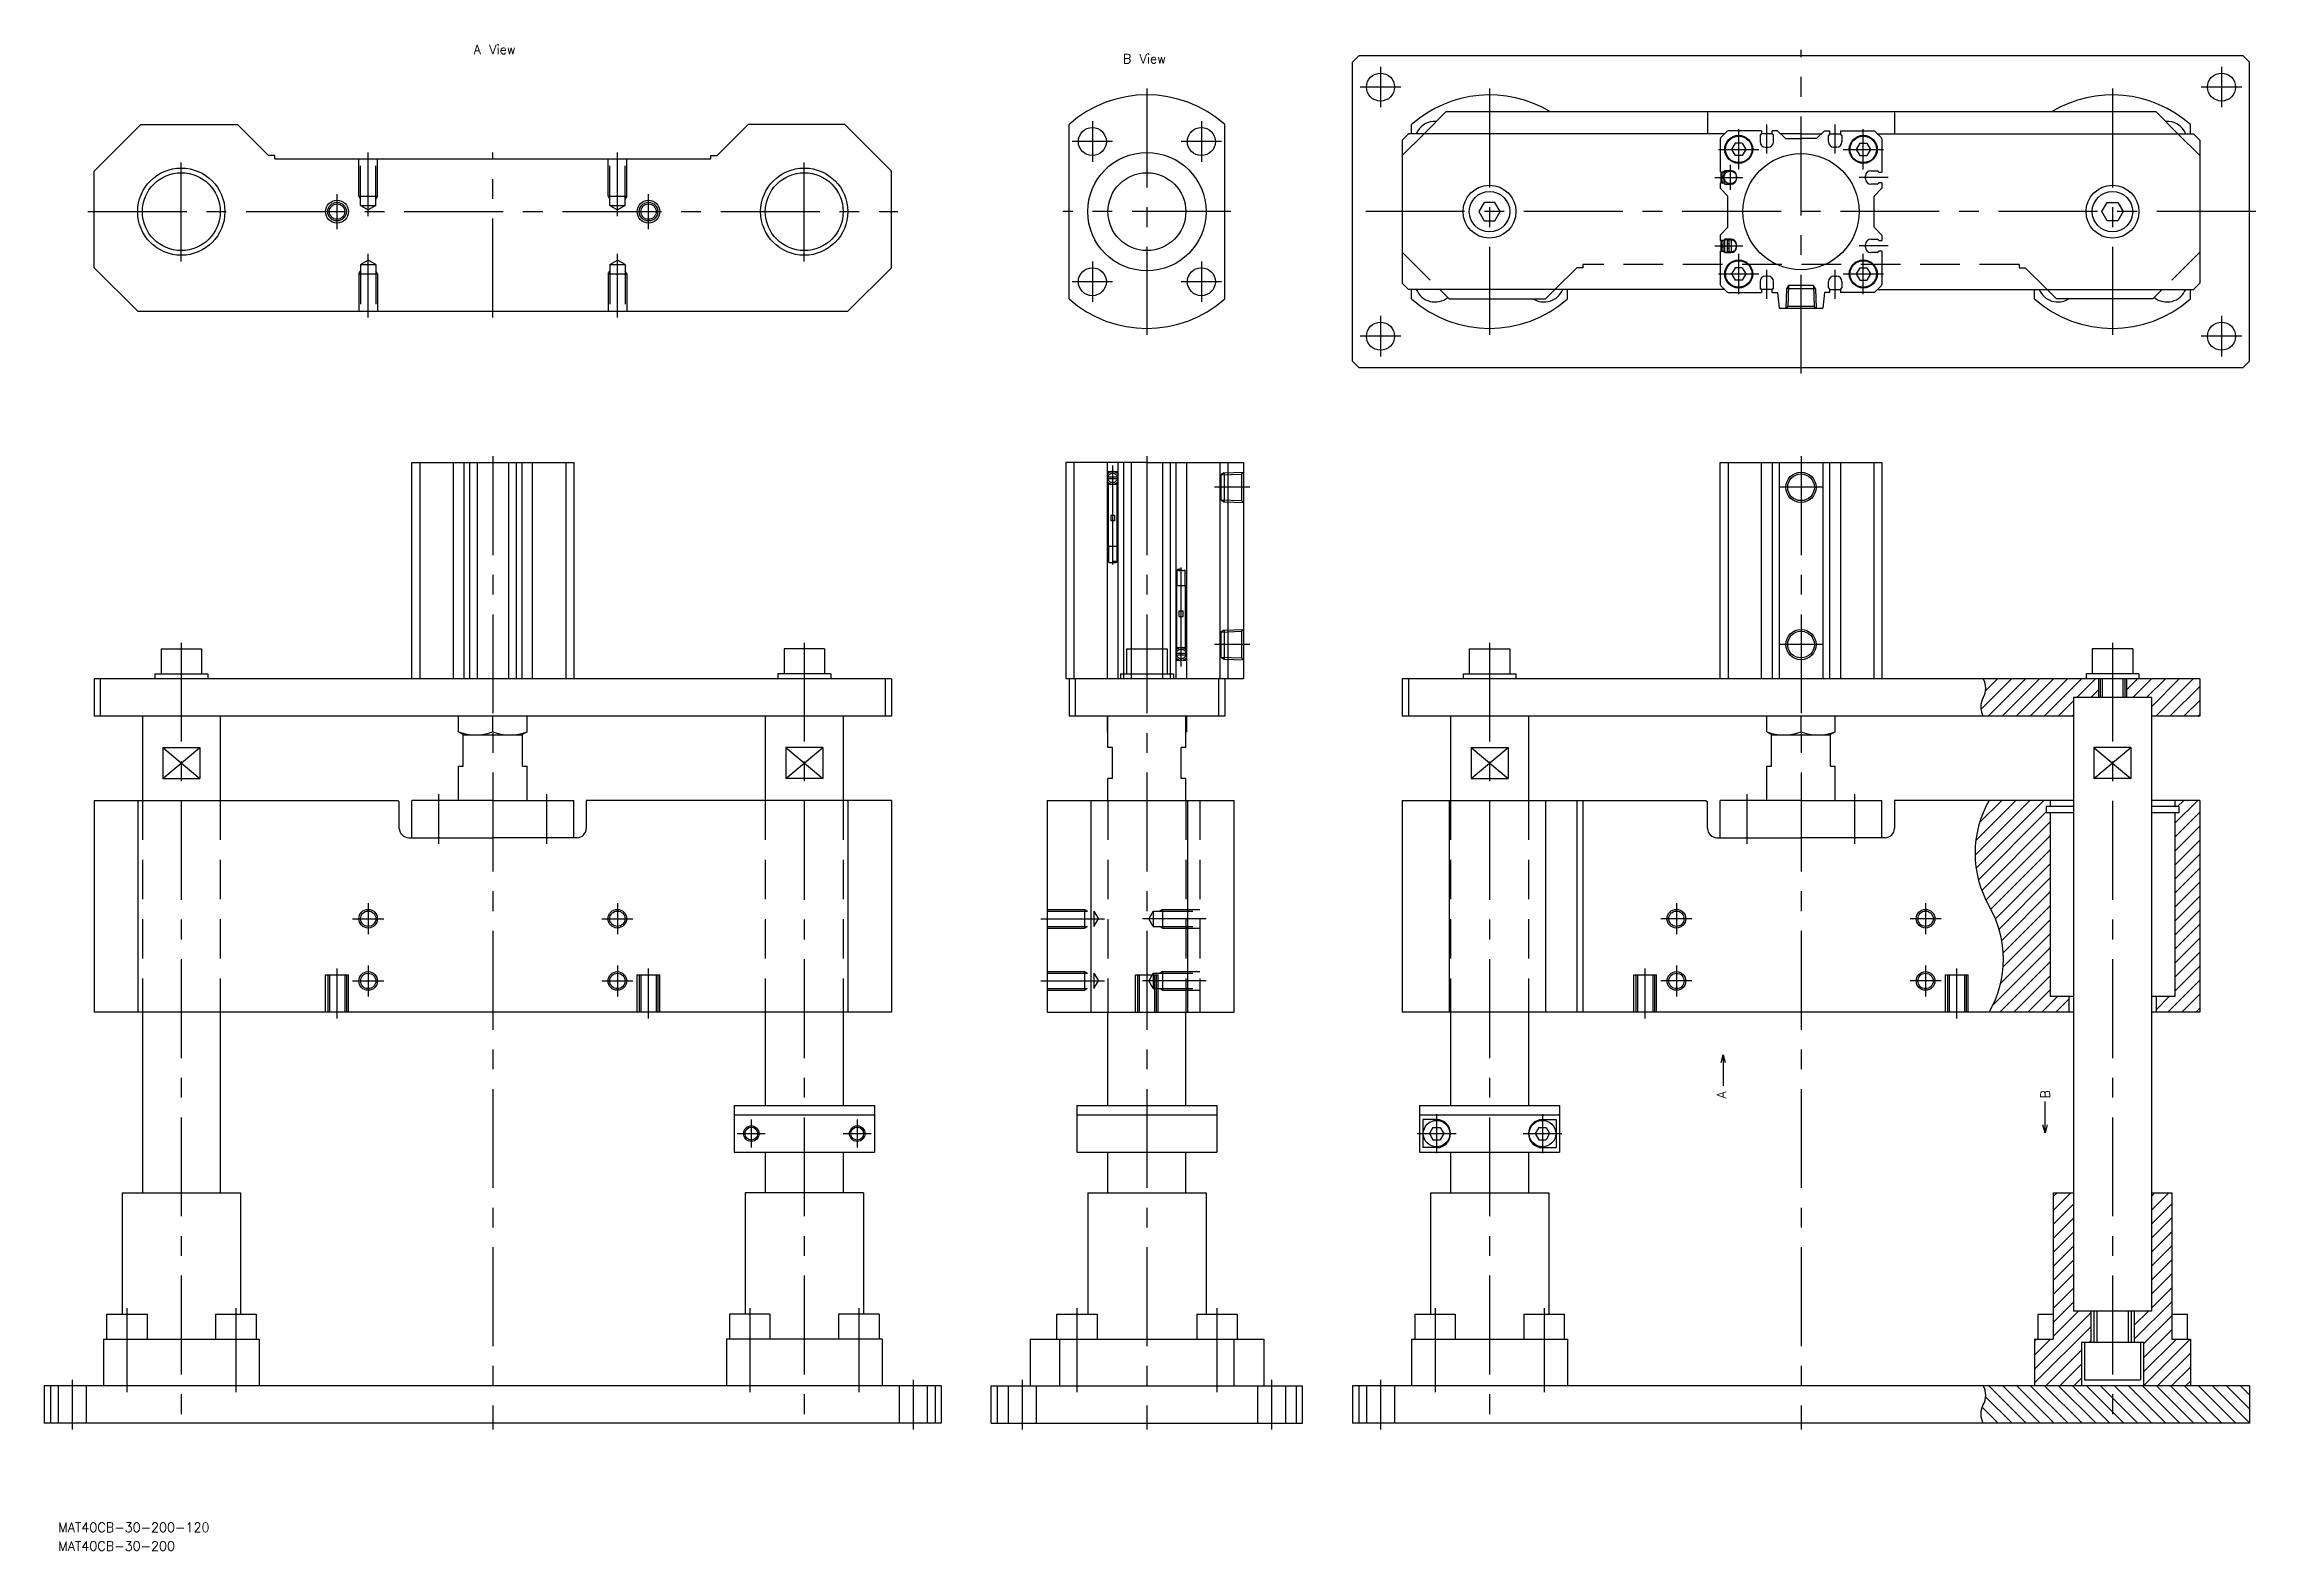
# Model space of a CAD drawing. Extents: x -354 to 356, y -430 to 54.
import ezdxf

# ---------------------------------------------------------------- set-up
doc = ezdxf.new("R2010")
doc.units = 0
for name, pattern in [('CENTER', [50.8, 31.75, -6.35, 6.35, -6.35]), ('DASHED', [19.05, 12.7, -6.35]), ('PHANTOM', [63.5, 31.75, -6.35, 6.35, -6.35, 6.35, -6.35])]:
    doc.linetypes.add(name, pattern=pattern)
doc.layers.get('0').update_dxf_attribs({"linetype": 'CONTINUOUS'})
doc.layers.add('CENTER', color=1, linetype='CENTER')
doc.styles.get("Standard").update_dxf_attribs({"font": 'txt.shx', "height": 3, "bigfont": 'bigfont.shx'})

# ---------------------------------------------------------------- blocks, each defined once
blk = doc.blocks.new('*U4')
at = {"color": 7, "linetype": 'CONTINUOUS'}
blk.add_text('MAT40CB-30-200-120', height=3, dxfattribs=at).set_placement((-349.54, -423.91))
blk = doc.blocks.new('*U5')
at = {"color": 7, "linetype": 'CONTINUOUS'}
blk.add_text('MAT40CB-30-200', height=3, dxfattribs=at).set_placement((-349.54, -429.93))
blk = doc.blocks.new('_OPEN30')
at = {"color": 0, "linetype": 'BYBLOCK'}
for p, q in [((-1, 0.27), (0, 0)), ((0, 0), (-1, -0.27)), ((0, 0), (-1, 0))]:
    blk.add_line(p, q, dxfattribs=at)
blk = doc.blocks.new('*U6')
at = {"color": 137, "linetype": 'CONTINUOUS'}
blk.add_lwpolyline([(185, -273.198), (185, -280.698)], dxfattribs=at)
at = {"color": 137, "linetype": 'CONTINUOUS', "xscale": 2.5, "yscale": 2.5, "zscale": 2.5, "rotation": 90}
blk.add_blockref('_OPEN30', (185, -270.698), dxfattribs=at)
blk = doc.blocks.new('*U7')
at = {"color": 137, "linetype": 'CONTINUOUS'}
blk.add_lwpolyline([(288.36, -293.2), (288.36, -285.7)], dxfattribs=at)
at = {"color": 137, "linetype": 'CONTINUOUS', "xscale": 2.5, "yscale": 2.5, "zscale": 2.5, "rotation": 270}
blk.add_blockref('_OPEN30', (288.36, -295.7), dxfattribs=at)
blk = doc.blocks.new('*U8')
at = {"color": 137, "linetype": 'CONTINUOUS'}
blk.add_text('A View', height=3, dxfattribs=at).set_placement((-216.13, 50.61))
blk = doc.blocks.new('*U9')
at = {"color": 137, "linetype": 'CONTINUOUS'}
blk.add_text('B View', height=3, dxfattribs=at).set_placement((-7.73, 47.61))
blk = doc.blocks.new('*U10')
at = {"color": 137, "linetype": 'CONTINUOUS'}
blk.add_text('A', height=3, rotation=90, dxfattribs=at).set_placement((186.02, -284.75))
blk = doc.blocks.new('*U11')
at = {"color": 137, "linetype": 'CONTINUOUS'}
blk.add_text('B', height=3, rotation=90, dxfattribs=at).set_placement((289.93, -284.75))

msp = doc.modelspace()

# ---------------------------------------------------------------- linework, layer by layer
at = {"color": 7, "linetype": 'CONTINUOUS'}
for p, q in [((66, 48), (68, 50)), ((352, 50), (68, 50)), ((354, 48), (352, 50)), ((66, -48), (66, 48)), ((354, -48), (354, 48)), ((96, 32), (89, 25)), ((324, 32), (96, 32)), ((180, 32), (180, 25)), ((240, 32), (240, 25)), ((324, 32), (331, 25)), ((-338, 13), (-323, 28)), ((-323, 28), (-292, 28)), ((-282, 18), (-292, 28)), ((-138, 18), (-128, 28)), ((-97, 28), (-128, 28)), ((-82, 13), (-97, 28)), ((-25, -27.95), (-25, 27.95)), ((25, -27.95), (25, 27.95)), ((82, 23), (84, 25)), ((82, 23), (82, -23)), ((185.51, 25), (84, 25)), ((85, 25), (85, 27.95)), ((184, 23.43), (184, 12.7)), ((197.3, 26), (186.57, 26)), ((188.85, 22), (187.69, 20)), ((191.15, 22), (188.85, 22)), ((191.15, 22), (192.31, 20)), ((196.85, 24.5), (197.3, 25)), ((196.85, 24.5), (196.85, 22.4)), ((197.3, 26), (197.3, 25)), ((200.7, 25), (197.3, 25)), ((200.7, 25), (200.7, 26)), ((202.5, 26), (200.7, 26)), ((200.7, 25), (201.15, 24.5)), ((201.15, 22.4), (201.15, 24.5)), ((202.5, 26), (205, 23.5)), ((210, 25), (203.5, 25)), ((205, 23.5), (210, 23.5)), ((210, 25), (216.5, 25)), ((215, 23.5), (210, 23.5)), ((217.5, 26), (215, 23.5)), ((217.5, 26), (219.3, 26)), ((219.3, 25), (218.85, 24.5)), ((218.85, 22.4), (218.85, 24.5)), ((219.3, 25), (219.3, 26)), ((219.3, 25), (222.7, 25)), ((222.7, 26), (233.43, 26)), ((222.7, 26), (222.7, 25)), ((223.15, 24.5), (222.7, 25)), ((223.15, 24.5), (223.15, 22.4)), ((228.85, 22), (227.69, 20)), ((228.85, 22), (231.15, 22)), ((231.15, 22), (232.31, 20)), ((234.49, 25), (336, 25)), ((236, 23.43), (236, 12.7)), ((335, 25), (335, 27.95)), ((338, 23), (336, 25)), ((338, 23), (338, -23)), ((-280, 18), (-282, 18)), ((-280, 17), (-280, 18)), ((-280, 17), (-140, 17)), ((-140, 17), (-140, 18)), ((-140, 18), (-138, 18)), ((187.69, 20), (188.85, 18)), ((191.15, 18), (188.85, 18)), ((192.31, 20), (191.15, 18)), ((198.55, 20.7), (199.45, 20.7)), ((221.45, 20.7), (220.55, 20.7)), ((227.69, 20), (228.85, 18)), ((228.85, 18), (231.15, 18)), ((232.31, 20), (231.15, 18)), ((-338, -18), (-338, 13)), ((-82, -18), (-82, 13)), ((185, 12.7), (184, 12.7)), ((184, 9.3), (184, 7.5)), ((184, 9.3), (185, 9.3)), ((186.5, 5), (184, 7.5)), ((185, 12.7), (185.5, 13.15)), ((185.5, 8.85), (185, 9.3)), ((187.6, 13.15), (185.5, 13.15)), ((185.5, 8.85), (187.6, 8.85)), ((189.3, 10.55), (189.3, 11.45)), ((230.7, 10.55), (230.7, 11.45)), ((232.4, 13.15), (234.5, 13.15)), ((234.5, 8.85), (232.4, 8.85)), ((233.5, 5), (236, 7.5)), ((235, 12.7), (234.5, 13.15)), ((234.5, 8.85), (235, 9.3)), ((235, 12.7), (236, 12.7)), ((236, 9.3), (235, 9.3)), ((236, 9.3), (236, 7.5)), ((108.28, 2.97), (106.57, 0)), ((106.57, 0), (108.28, -2.97)), ((111.71, 2.97), (108.28, 2.97)), ((113.43, 0), (111.71, 2.97)), ((111.71, -2.97), (113.43, 0)), ((186.5, -5), (186.5, 5)), ((233.5, -5), (233.5, 5)), ((306.57, 0), (308.29, 2.97)), ((308.29, -2.97), (306.57, 0)), ((308.29, 2.97), (311.71, 2.97)), ((311.71, 2.97), (313.43, 0)), ((313.43, 0), (311.71, -2.97)), ((108.28, -2.97), (111.71, -2.97)), ((184, -7.5), (186.5, -5)), ((236, -7.5), (233.5, -5)), ((311.71, -2.97), (308.29, -2.97)), ((184, -7.5), (184, -9.3)), ((185, -9.3), (184, -9.3)), ((184, -12.7), (184, -23.43)), ((184, -12.7), (185, -12.7)), ((185, -9.3), (185.5, -8.85)), ((185.5, -13.15), (185, -12.7)), ((187.6, -8.85), (185.5, -8.85)), ((185.5, -13.15), (187.6, -13.15)), ((189.3, -11.45), (189.3, -10.55)), ((230.7, -11.45), (230.7, -10.55)), ((232.4, -8.85), (234.5, -8.85)), ((234.5, -13.15), (232.4, -13.15)), ((235, -9.3), (234.5, -8.85)), ((234.5, -13.15), (235, -12.7)), ((235, -9.3), (236, -9.3)), ((236, -12.7), (235, -12.7)), ((236, -7.5), (236, -9.3)), ((236, -12.7), (236, -23.43)), ((-324, -32), (-338, -18)), ((-96, -32), (-82, -18)), ((188.85, -18), (187.69, -20)), ((187.69, -20), (188.85, -22)), ((191.15, -18), (188.85, -18)), ((191.15, -18), (192.31, -20)), ((192.31, -20), (191.15, -22)), ((199.45, -20.7), (198.55, -20.7)), ((220.55, -20.7), (221.45, -20.7)), ((228.85, -18), (227.69, -20)), ((227.69, -20), (228.85, -22)), ((228.85, -18), (231.15, -18)), ((231.15, -18), (232.31, -20)), ((232.31, -20), (231.15, -22)), ((82, -23), (84, -25)), ((185.51, -25), (84, -25)), ((85, -27.95), (85, -25)), ((94, -25), (97, -28)), ((97, -28), (128, -28)), ((131, -25), (128, -28)), ((135, -27.95), (135, -25)), ((186.57, -26), (197.3, -26)), ((191.15, -22), (188.85, -22)), ((196.85, -22.4), (196.85, -24.5)), ((197.3, -25), (196.85, -24.5)), ((197.3, -25), (197.3, -26)), ((200.7, -25), (197.3, -25)), ((201.15, -24.5), (200.7, -25)), ((200.7, -26), (200.7, -25)), ((200.7, -26), (202.5, -26)), ((201.15, -24.5), (201.15, -22.4)), ((202.5, -26), (203, -31)), ((217.5, -26), (217, -31)), ((219.3, -26), (217.5, -26)), ((218.85, -24.5), (218.85, -22.4)), ((218.85, -24.5), (219.3, -25)), ((219.3, -25), (222.7, -25)), ((219.3, -26), (219.3, -25)), ((222.7, -25), (223.15, -24.5)), ((222.7, -25), (222.7, -26)), ((233.43, -26), (222.7, -26)), ((223.15, -22.4), (223.15, -24.5)), ((228.85, -22), (231.15, -22)), ((234.49, -25), (336, -25)), ((285, -27.95), (285, -25)), ((289, -25), (292, -28)), ((323, -28), (292, -28)), ((326, -25), (323, -28)), ((335, -27.95), (335, -25)), ((338, -23), (336, -25)), ((-324, -32), (-96, -32)), ((203, -31), (217, -31)), ((66, -48), (68, -50)), ((354, -48), (352, -50)), ((68, -50), (352, -50)), ((-236, -150), (-236, -80.5)), ((-236, -80.5), (-184, -80.5)), ((-233.43, -80.5), (-233.43, -150)), ((-222.7, -80.5), (-222.7, -150)), ((-219.3, -80.5), (-219.3, -150)), ((-217.5, -80.5), (-217.5, -150)), ((-215, -80.5), (-215, -150)), ((-205, -80.5), (-205, -150)), ((-202.5, -80.5), (-202.5, -150)), ((-200.7, -80.5), (-200.7, -150)), ((-197.3, -80.5), (-197.3, -150)), ((-186.57, -80.5), (-186.57, -150)), ((-184, -80.5), (-184, -150)), ((0, -80.5), (-26, -80.5)), ((-26, -80.5), (-26, -150)), ((-23.43, -80.5), (-23.43, -150)), ((-12.7, -80.5), (-12.7, -150)), ((-9.3, -80.5), (-9.3, -150)), ((-7.5, -80.5), (-7.5, -148.4)), ((-5, -80.5), (-5, -140.4)), ((0, -80.5), (31, -80.5)), ((5, -80.5), (5, -140.4)), ((7.5, -80.5), (7.5, -148.4)), ((9.3, -80.5), (9.3, -150)), ((12.7, -80.5), (12.7, -150)), ((23.43, -80.5), (23.43, -150)), ((26, -80.5), (26, -150)), ((31, -80.5), (31, -150)), ((184, -80.5), (236, -80.5)), ((184, -150), (184, -80.5)), ((186.57, -80.5), (186.57, -150)), ((197.3, -150), (197.3, -80.5)), ((200.7, -80.5), (200.7, -150)), ((203, -80.5), (203, -150)), ((217, -80.5), (217, -150)), ((219.3, -150), (219.3, -80.5)), ((222.7, -80.5), (222.7, -150)), ((233.43, -80.5), (233.43, -150)), ((236, -80.5), (236, -150)), ((-316.5, -140.4), (-316.5, -148.4)), ((-316.5, -140.4), (-303.5, -140.4)), ((-303.5, -140.4), (-303.5, -148.4)), ((-116.5, -140.4), (-116.5, -148.4)), ((-103.5, -140.4), (-116.5, -140.4)), ((-103.5, -140.4), (-103.5, -148.4)), ((-6.5, -140.4), (6.5, -140.4)), ((-6.5, -140.4), (-6.5, -148.4)), ((6.5, -140.4), (6.5, -148.4)), ((103.5, -140.4), (103.5, -148.4)), ((103.5, -140.4), (116.5, -140.4)), ((116.5, -140.4), (116.5, -148.4)), ((303.5, -140.4), (303.5, -148.4)), ((316.5, -140.4), (303.5, -140.4)), ((316.5, -140.4), (316.5, -148.4)), ((-318.5, -148.4), (-301.5, -148.4)), ((-318.5, -148.4), (-318.5, -150)), ((-301.5, -148.4), (-301.5, -150)), ((-101.5, -148.4), (-118.5, -148.4)), ((-118.5, -148.4), (-118.5, -150)), ((-101.5, -148.4), (-101.5, -150)), ((-8.5, -148.4), (8.5, -148.4)), ((-8.5, -148.4), (-8.5, -150)), ((8.5, -148.4), (8.5, -150)), ((101.5, -148.4), (118.5, -148.4)), ((101.5, -148.4), (101.5, -150)), ((118.5, -148.4), (118.5, -150)), ((318.5, -148.4), (301.5, -148.4)), ((301.5, -148.4), (301.5, -150)), ((318.5, -148.4), (318.5, -150)), ((-338, -150), (-338, -162)), ((-82, -150), (-338, -150)), ((-336, -150), (-336, -162)), ((-84, -150), (-84, -162)), ((-82, -150), (-82, -162)), ((31, -150), (-26, -150)), ((-25, -150), (-25, -162)), ((-23, -150), (-23, -162)), ((23, -150), (23, -162)), ((25, -150), (25, -162)), ((338, -150), (82, -150)), ((82, -150), (82, -162)), ((84, -150), (84, -162)), ((297.5, -156), (297.5, -353)), ((322.5, -156), (297.5, -156)), ((305.5, -150), (305.5, -156)), ((306, -150), (306, -156)), ((314, -150), (314, -156)), ((314.5, -150), (314.5, -156)), ((322.5, -156), (322.5, -353)), ((338, -150), (338, -162)), ((-82, -162), (-338, -162)), ((-322.5, -162), (-322.5, -189)), ((-297.5, -162), (-297.5, -189)), ((-221, -167.02), (-221, -162)), ((-210, -167.02), (-210, -162)), ((-199, -167.02), (-199, -162)), ((-122.5, -162), (-122.5, -189)), ((-97.5, -162), (-97.5, -189)), ((25, -162), (-25, -162)), ((-12.7, -162), (-12.7, -167.02)), ((-12.5, -172), (-12.5, -162)), ((12.5, -172), (12.5, -162)), ((12.7, -162), (12.7, -167.02)), ((297.5, -162), (82, -162)), ((97.5, -162), (97.5, -189)), ((122.5, -162), (122.5, -189)), ((199, -167.02), (199, -162)), ((210, -167.02), (210, -162)), ((221, -167.02), (221, -162)), ((338, -162), (322.6, -162)), ((-221, -167.02), (-219.3, -168)), ((-219.5, -168), (-200.5, -168)), ((-219.5, -178), (-219.5, -168)), ((-199, -167.02), (-200.7, -168)), ((-200.5, -178), (-200.5, -168)), ((-12.5, -167.13), (-12.7, -167.02)), ((12.5, -167.13), (12.7, -167.02)), ((199, -167.02), (200.7, -168)), ((200.5, -168), (219.5, -168)), ((200.5, -178), (200.5, -168)), ((221, -167.02), (219.3, -168)), ((219.5, -178), (219.5, -168)), ((-315.94, -172), (-304.06, -172)), ((-315.94, -172), (-315.94, -182)), ((-304.06, -172), (-304.06, -182)), ((-104.06, -172), (-115.94, -172)), ((-115.94, -172), (-115.94, -182)), ((-104.06, -172), (-104.06, -182)), ((-11, -172), (-12.5, -172)), ((-11, -182), (-11, -172)), ((12.5, -172), (11, -172)), ((11, -182), (11, -172)), ((104.06, -172), (115.94, -172)), ((104.06, -172), (104.06, -182)), ((115.94, -172), (115.94, -182)), ((315.94, -172), (304.06, -172)), ((304.06, -172), (304.06, -182)), ((315.94, -172), (315.94, -182)), ((-315.94, -182), (-304.06, -182)), ((-221, -189), (-221, -178)), ((-221, -178), (-219.5, -178)), ((-200.5, -178), (-199, -178)), ((-199, -189), (-199, -178)), ((-104.06, -182), (-115.94, -182)), ((-12.5, -189), (-12.5, -182)), ((-11, -182), (-12.5, -182)), ((12.5, -182), (11, -182)), ((12.5, -189), (12.5, -182)), ((104.06, -182), (115.94, -182)), ((199, -189), (199, -178)), ((199, -178), (200.5, -178)), ((219.5, -178), (221, -178)), ((221, -189), (221, -178)), ((315.94, -182), (304.06, -182)), ((-338, -189), (-338, -257)), ((-338, -189), (-240.5, -189)), ((-324, -189), (-324, -257)), ((-240.5, -189), (-240, -189.5)), ((-240, -198), (-240, -189.5)), ((-236, -201), (-236, -189)), ((-210, -189), (-236, -189)), ((-210, -189), (-184, -189)), ((-184, -201), (-184, -189)), ((-180, -189), (-180, -198)), ((-82, -189), (-180, -189)), ((-96, -189), (-96, -257)), ((-82, -189), (-82, -257)), ((-32, -189), (28, -189)), ((-32, -189), (-32, -257)), ((-18, -189), (-18, -257)), ((13, -189), (13, -257)), ((28, -257), (28, -189)), ((82, -189), (82, -257)), ((82, -189), (179.5, -189)), ((97, -189), (97, -257)), ((128, -189), (128, -257)), ((138, -189), (138, -257)), ((140, -189), (140, -257)), ((179.5, -189), (180, -189.5)), ((180, -198), (180, -189.5)), ((184, -201), (184, -189)), ((210, -189), (184, -189)), ((210, -189), (236, -189)), ((236, -201), (236, -189)), ((240, -189), (240, -198)), ((297.5, -189), (240, -189)), ((288.75, -191), (288.75, -193)), ((297.5, -191), (288.75, -191)), ((290, -189), (290, -191)), ((338, -189), (322.5, -189)), ((331.25, -191), (322.5, -191)), ((330, -189), (330, -191)), ((331.25, -191), (331.25, -193)), ((338, -189), (338, -257)), ((297.5, -193), (288.75, -193)), ((290, -193), (290, -252)), ((331.25, -193), (322.5, -193)), ((330, -193), (330, -252)), ((-237, -201), (-210, -201)), ((-183, -201), (-210, -201)), ((183, -201), (210, -201)), ((237, -201), (210, -201)), ((297.5, -252), (290, -252)), ((296, -252), (296, -257)), ((330, -252), (322.5, -252)), ((324, -252), (324, -257)), ((-82, -257), (-338, -257)), ((-322.5, -257), (-322.5, -315)), ((-297.5, -257), (-297.5, -315)), ((-122.5, -257), (-122.5, -287)), ((-97.5, -257), (-97.5, -287)), ((-32, -257), (28, -257)), ((-12.5, -287), (-12.5, -257)), ((12.5, -287), (12.5, -257)), ((297.5, -257), (82, -257)), ((97.5, -257), (97.5, -287)), ((122.5, -257), (122.5, -287)), ((338, -257), (322.5, -257)), ((-132.5, -287), (-87.5, -287)), ((-132.5, -287), (-132.5, -302)), ((-132.5, -290), (-87.5, -290)), ((-87.5, -287), (-87.5, -302)), ((-22.5, -287), (22.5, -287)), ((-22.5, -287), (-22.5, -302)), ((-22.5, -290), (22.5, -290)), ((22.5, -287), (22.5, -302)), ((87.5, -287), (132.5, -287)), ((87.5, -287), (87.5, -302)), ((87.5, -290), (132.5, -290)), ((132.5, -287), (132.5, -302)), ((93, -291.5), (88.62, -291.5)), ((88.62, -291.5), (88.62, -300.5)), ((91.85, -294), (90.69, -296)), ((90.69, -296), (91.85, -298)), ((91.85, -294), (94.15, -294)), ((91.85, -298), (94.15, -298)), ((94.15, -294), (95.31, -296)), ((95.31, -296), (94.15, -298)), ((125.85, -294), (124.69, -296)), ((124.69, -296), (125.85, -298)), ((125.85, -294), (128.15, -294)), ((125.85, -298), (128.15, -298)), ((127, -291.5), (131.38, -291.5)), ((128.15, -294), (129.31, -296)), ((129.31, -296), (128.15, -298)), ((131.38, -291.5), (131.38, -300.5)), ((-132.5, -302), (-87.5, -302)), ((-122.5, -302), (-122.5, -315)), ((-97.5, -302), (-97.5, -315)), ((-22.5, -302), (22.5, -302)), ((-12.5, -315), (-12.5, -302)), ((12.5, -315), (12.5, -302)), ((87.5, -302), (132.5, -302)), ((93, -300.5), (88.62, -300.5)), ((97.5, -302), (97.5, -315)), ((122.5, -302), (122.5, -315)), ((127, -300.5), (131.38, -300.5)), ((-329, -315), (-291, -315)), ((-329, -315), (-329, -354)), ((-291, -315), (-291, -354)), ((-91, -315), (-129, -315)), ((-129, -315), (-129, -354)), ((-91, -315), (-91, -354)), ((-19, -315), (19, -315)), ((-19, -315), (-19, -354)), ((19, -315), (19, -354)), ((91, -315), (129, -315)), ((91, -315), (91, -354)), ((129, -315), (129, -354)), ((291, -315), (297.5, -315)), ((291, -315), (291, -362)), ((322.5, -315), (329, -315)), ((329, -315), (329, -362)), ((-334, -354), (-321, -354)), ((-334, -354), (-334, -362)), ((-321, -354), (-321, -362)), ((-299, -354), (-286, -354)), ((-299, -354), (-299, -362)), ((-286, -354), (-286, -362)), ((-121, -354), (-134, -354)), ((-134, -354), (-134, -362)), ((-121, -354), (-121, -362)), ((-86, -354), (-99, -354)), ((-99, -354), (-99, -362)), ((-86, -354), (-86, -362)), ((-29, -354), (-16, -354)), ((-29, -354), (-29, -362)), ((-16, -354), (-16, -362)), ((16, -354), (29, -354)), ((16, -354), (16, -362)), ((29, -354), (29, -362)), ((86, -354), (99, -354)), ((86, -354), (86, -362)), ((99, -354), (99, -362)), ((121, -354), (134, -354)), ((121, -354), (121, -362)), ((134, -354), (134, -362)), ((286, -354), (286, -362)), ((286, -354), (291, -354)), ((322.5, -353), (297.5, -353)), ((303, -353), (303, -363)), ((304, -353), (304, -363)), ((316, -353), (316, -363)), ((317, -353), (317, -363)), ((329, -354), (334, -354)), ((334, -354), (334, -362)), ((-335, -362), (-335, -377)), ((-335, -362), (-285, -362)), ((-285, -362), (-285, -377)), ((-135, -362), (-135, -377)), ((-85, -362), (-135, -362)), ((-85, -362), (-85, -377)), ((-37.5, -362), (37.5, -362)), ((-37.5, -362), (-37.5, -377)), ((-27.95, -377), (-27.95, -362)), ((27.95, -362), (27.95, -377)), ((37.5, -362), (37.5, -377)), ((85, -362), (85, -377)), ((85, -362), (135, -362)), ((135, -362), (135, -377)), ((285, -362), (285, -377)), ((285, -362), (291, -362)), ((329, -362), (335, -362)), ((335, -362), (335, -377)), ((300, -363), (300, -377)), ((300, -363), (320, -363)), ((301, -363), (301, -375)), ((319, -363), (319, -375)), ((320, -363), (320, -377)), ((301, -375), (319, -375)), ((-354, -377), (-354, -389)), ((-66, -377), (-354, -377)), ((-352, -377), (-352, -389)), ((-68, -377), (-68, -389)), ((-66, -377), (-66, -389)), ((-50, -377), (50, -377)), ((-50, -389), (-50, -377)), ((-48, -389), (-48, -377)), ((48, -389), (48, -377)), ((50, -389), (50, -377)), ((354, -377), (66, -377)), ((66, -377), (66, -389)), ((68, -377), (68, -389)), ((354, -377), (354, -389)), ((-66, -389), (-354, -389)), ((-50, -389), (50, -389)), ((354, -389), (66, -389))]:
    msp.add_line(p, q, dxfattribs=at)
at = {"color": 3, "linetype": 'DASHED'}
for p, q in [((89, 25), (82, 18)), ((331, 25), (338, 18)), ((-253, 5), (-253, 17)), ((-252.46, 2), (-252.46, 17)), ((-247.54, 2), (-247.54, 17)), ((-247, 5), (-247, 17)), ((-173, 5), (-173, 17)), ((-172.46, 2), (-172.46, 17)), ((-167.54, 2), (-167.54, 17)), ((-167, 5), (-167, 17)), ((82, 18), (82, -13)), ((338, 18), (338, -13)), ((-253, 5), (-252.46, 4.06)), ((-253, 5), (-247, 5)), ((-252.46, 2), (-250, 0.58)), ((-252.46, 2), (-247.54, 2)), ((-247.54, 2), (-250, 0.58)), ((-247, 5), (-247.54, 4.06)), ((-173, 5), (-167, 5)), ((-173, 5), (-172.46, 4.06)), ((-172.46, 2), (-167.54, 2)), ((-172.46, 2), (-170, 0.58)), ((-167.54, 2), (-170, 0.58)), ((-167, 5), (-167.54, 4.06)), ((82, -13), (94, -25)), ((338, -13), (326, -25)), ((-253, -20), (-252.46, -19.06)), ((-253, -20), (-253, -32)), ((-253, -20), (-247, -20)), ((-252.46, -17), (-250, -15.58)), ((-252.46, -17), (-252.46, -32)), ((-252.46, -17), (-247.54, -17)), ((-247.54, -17), (-250, -15.58)), ((-247.54, -17), (-247.54, -32)), ((-247, -20), (-247.54, -19.06)), ((-247, -20), (-247, -32)), ((-173, -20), (-172.46, -19.06)), ((-173, -20), (-167, -20)), ((-173, -20), (-173, -32)), ((-172.46, -17), (-170, -15.58)), ((-172.46, -17), (-172.46, -32)), ((-172.46, -17), (-167.54, -17)), ((-167.54, -17), (-170, -15.58)), ((-167.54, -17), (-167.54, -32)), ((-167, -20), (-167.54, -19.06)), ((-167, -20), (-167, -32)), ((138, -18), (131, -25)), ((140, -18), (138, -18)), ((280, -17), (140, -17)), ((140, -17), (140, -18)), ((280, -17), (280, -18)), ((280, -18), (282, -18)), ((282, -18), (289, -25)), ((205.35, -24.8), (205.14, -31)), ((205.97, -23.73), (205.35, -24.8)), ((214.65, -24.8), (205.35, -24.8)), ((205.97, -23.73), (205.74, -30.4)), ((214.03, -23.73), (205.97, -23.73)), ((214.03, -23.73), (214.26, -30.4)), ((214.65, -24.8), (214.03, -23.73)), ((214.65, -24.8), (214.86, -31)), ((205.74, -30.4), (205.14, -31)), ((214.26, -30.4), (205.74, -30.4)), ((214.26, -30.4), (214.86, -31)), ((24.8, -83.85), (23.73, -84.47)), ((23.73, -84.47), (30.4, -84.24)), ((23.73, -84.47), (23.73, -92.53)), ((24.8, -83.85), (31, -83.64)), ((24.8, -83.85), (24.8, -93.15)), ((30.4, -84.24), (31, -83.64)), ((30.4, -84.24), (30.4, -92.76)), ((23.73, -92.53), (30.4, -92.76)), ((23.73, -92.53), (24.8, -93.15)), ((24.8, -93.15), (31, -93.36)), ((30.4, -92.76), (31, -93.36)), ((24.8, -134.35), (23.73, -134.97)), ((23.73, -134.97), (30.4, -134.74)), ((24.8, -134.35), (31, -134.14)), ((24.8, -134.35), (24.8, -143.65)), ((30.4, -134.74), (31, -134.14)), ((30.4, -134.74), (30.4, -143.26)), ((-5, -140.4), (-5, -150)), ((5, -140.4), (5, -150)), ((23.73, -134.97), (23.73, -143.03)), ((-7.5, -148.4), (-7.5, -150)), ((7.5, -148.4), (7.5, -150)), ((23.73, -143.03), (30.4, -143.26)), ((23.73, -143.03), (24.8, -143.65)), ((24.8, -143.65), (31, -143.86)), ((30.4, -143.26), (31, -143.86)), ((-322.5, -189), (-322.5, -257)), ((-297.5, -189), (-297.5, -257)), ((-122.5, -189), (-122.5, -257)), ((-97.5, -189), (-97.5, -257)), ((-12.5, -189), (-12.5, -257)), ((12.5, -189), (12.5, -257)), ((17, -189), (17, -257)), ((97.5, -189), (97.5, -257)), ((122.5, -189), (122.5, -257)), ((-32, -224), (-20, -224)), ((-32, -224.54), (-17, -224.54)), ((-20, -224), (-20, -230)), ((-20, -224), (-19.06, -224.54)), ((-17, -224.54), (-17, -229.46)), ((-17, -224.54), (-15.58, -227)), ((-17, -229.46), (-15.58, -227)), ((2, -224.54), (0.58, -227)), ((2, -229.46), (0.58, -227)), ((2, -224.54), (2, -229.46)), ((2, -224.54), (17, -224.54)), ((5, -224), (4.06, -224.54)), ((5, -224), (5, -230)), ((5, -224), (17, -224)), ((-32, -229.46), (-17, -229.46)), ((-32, -230), (-20, -230)), ((-20, -230), (-19.06, -229.46)), ((2, -229.46), (17, -229.46)), ((5, -230), (4.06, -229.46)), ((5, -230), (17, -230)), ((-263.65, -257), (-263.65, -245)), ((-263.65, -245), (-256.35, -245)), ((-263, -245), (-263, -257)), ((-262.46, -245), (-262.46, -257)), ((-257.54, -245), (-257.54, -257)), ((-257, -245), (-257, -257)), ((-256.35, -257), (-256.35, -245)), ((-163.65, -257), (-163.65, -245)), ((-163.65, -245), (-156.35, -245)), ((-163, -245), (-163, -257)), ((-162.46, -245), (-162.46, -257)), ((-157.54, -245), (-157.54, -257)), ((-157, -245), (-157, -257)), ((-156.35, -257), (-156.35, -245)), ((-32, -244), (-20, -244)), ((-32, -244.54), (-17, -244.54)), ((-20, -244), (-20, -250)), ((-20, -244), (-19.06, -244.54)), ((-17, -244.54), (-17, -249.46)), ((-17, -244.54), (-15.58, -247)), ((-17, -249.46), (-15.58, -247)), ((-3.65, -257), (-3.65, -245)), ((-3.65, -245), (3.65, -245)), ((-3, -245), (-3, -257)), ((-2.46, -245), (-2.46, -257)), ((2, -244.54), (0.58, -247)), ((2, -249.46), (0.58, -247)), ((2, -244.54), (2, -249.46)), ((2, -244.54), (17, -244.54)), ((2.46, -245), (2.46, -257)), ((3, -245), (3, -257)), ((3.65, -257), (3.65, -245)), ((5, -244), (4.06, -244.54)), ((5, -244), (5, -250)), ((5, -244), (17, -244)), ((156.35, -257), (156.35, -245)), ((156.35, -245), (163.65, -245)), ((157, -245), (157, -257)), ((157.54, -245), (157.54, -257)), ((162.46, -245), (162.46, -257)), ((163, -245), (163, -257)), ((163.65, -257), (163.65, -245)), ((256.35, -257), (256.35, -245)), ((256.35, -245), (263.65, -245)), ((257, -245), (257, -257)), ((257.54, -245), (257.54, -257)), ((262.46, -245), (262.46, -257)), ((263, -245), (263, -257)), ((263.65, -257), (263.65, -245)), ((-32, -249.46), (-17, -249.46)), ((-32, -250), (-20, -250)), ((-20, -250), (-19.06, -249.46)), ((2, -249.46), (17, -249.46)), ((5, -250), (4.06, -249.46)), ((5, -250), (17, -250)), ((-349.5, -377), (-349.5, -389)), ((-340.5, -377), (-340.5, -389)), ((-79.5, -377), (-79.5, -389)), ((-70.5, -377), (-70.5, -389)), ((-44.5, -377), (-44.5, -389)), ((-35.5, -377), (-35.5, -389)), ((35.5, -377), (35.5, -389)), ((44.5, -377), (44.5, -389)), ((70.5, -377), (70.5, -389)), ((79.5, -377), (79.5, -389))]:
    msp.add_line(p, q, dxfattribs=at)
at = {"color": 3, "linetype": 'PHANTOM'}
for p, q in [((184.3, 12.4), (184.3, 9.6)), ((184.3, 12.4), (184.4, 12.4)), ((184.3, 9.6), (184.4, 9.6)), ((184.4, 12.53), (184.4, 11.25)), ((184.4, 12.53), (184.9, 12.53)), ((184.4, 11.25), (184.9, 11.25)), ((184.4, 10.75), (184.9, 10.75)), ((184.4, 10.75), (184.4, 9.47)), ((184.4, 9.47), (184.9, 9.47)), ((185.42, 13.05), (184.9, 12.53)), ((184.9, 12.53), (184.9, 9.47)), ((184.9, 9.47), (185.42, 8.95)), ((185.42, 13.05), (186.3, 13.05)), ((185.42, 13.05), (185.42, 11.68)), ((185.42, 10.32), (185.42, 8.95)), ((185.42, 8.95), (186.3, 8.95)), ((186.3, 13.05), (186.3, 12.73)), ((186.3, 9.27), (186.3, 8.95)), ((184.3, -9.6), (184.3, -12.4)), ((184.3, -9.6), (184.4, -9.6)), ((184.3, -12.4), (184.4, -12.4)), ((184.4, -9.47), (184.4, -10.75)), ((184.4, -9.47), (184.9, -9.47)), ((184.4, -10.75), (184.9, -10.75)), ((184.4, -11.25), (184.9, -11.25)), ((184.4, -11.25), (184.4, -12.53)), ((184.4, -12.53), (184.9, -12.53)), ((185.42, -8.95), (184.9, -9.47)), ((184.9, -9.47), (184.9, -12.53)), ((184.9, -12.53), (185.42, -13.05)), ((185.42, -8.95), (186.3, -8.95)), ((185.42, -8.95), (185.42, -13.05)), ((185.42, -13.05), (186.3, -13.05)), ((186.3, -8.95), (186.3, -13.05)), ((186.3, -10.25), (186.8, -10.25)), ((186.3, -11.75), (186.8, -11.75)), ((186.8, -9.1), (186.8, -12.9)), ((186.8, -9.1), (187.6, -9.1)), ((186.8, -12.9), (187.6, -12.9)), ((187.6, -9.02), (187.6, -12.98)), ((-11.45, -83.5), (-12.7, -83.5)), ((-11.77, -83.6), (-12.6, -83.6)), ((-11, -81.5), (-11, -114.49)), ((-9.3, -83.5), (-10.55, -83.5)), ((-9.4, -83.6), (-10.23, -83.6)), ((-9.3, -87.6), (-12.7, -87.6)), ((-11.77, -87.4), (-12.6, -87.4)), ((-9.49, -85.25), (-12.51, -85.25)), ((-9.49, -85.75), (-12.51, -85.75)), ((-12.4, -87.6), (-12.4, -107.5)), ((-9.4, -87.4), (-10.23, -87.4)), ((-9.6, -87.6), (-9.6, -107.5)), ((-10.4, -97.5), (-11.6, -97.5)), ((-11.6, -97.5), (-11.6, -99.3)), ((-10.4, -99.3), (-11.6, -99.3)), ((-10.4, -97.5), (-10.4, -99.3)), ((-9.3, -107.5), (-12.7, -107.5)), ((-12.3, -107.5), (-12.3, -112.49)), ((-9.7, -107.5), (-9.7, -112.49)), ((11, -146), (11, -113.01)), ((9.3, -120), (12.7, -120)), ((9.6, -139.9), (9.6, -120)), ((9.7, -120), (9.7, -115.01)), ((12.3, -120), (12.3, -115.01)), ((12.4, -139.9), (12.4, -120)), ((10.4, -130), (10.4, -128.2)), ((10.4, -128.2), (11.6, -128.2)), ((10.4, -130), (11.6, -130)), ((11.6, -130), (11.6, -128.2)), ((9.3, -139.9), (12.7, -139.9)), ((9.4, -140.1), (10.23, -140.1)), ((9.49, -141.75), (12.51, -141.75)), ((11.77, -140.1), (12.6, -140.1)), ((9.3, -144), (10.55, -144)), ((9.4, -143.9), (10.23, -143.9)), ((9.49, -142.25), (12.51, -142.25)), ((11.45, -144), (12.7, -144)), ((11.77, -143.9), (12.6, -143.9))]:
    msp.add_line(p, q, dxfattribs=at)
at = {"color": 3, "linetype": 'CONTINUOUS'}
for p, q in [((267.76, -159.83), (277.58, -150)), ((269.25, -153.84), (273.09, -150)), ((270.07, -162), (282.07, -150)), ((274.56, -162), (286.56, -150)), ((279.05, -162), (291.05, -150)), ((283.54, -162), (295.54, -150)), ((288.03, -162), (300.03, -150)), ((298.52, -156), (304.52, -150)), ((303.01, -156), (305.5, -153.51)), ((306.68, -150), (306.68, -156)), ((313.32, -150), (313.32, -156)), ((314.5, -153.49), (317.99, -150)), ((316.48, -156), (322.48, -150)), ((320.97, -156), (326.97, -150)), ((322.5, -158.96), (331.46, -150)), ((323.95, -162), (335.95, -150)), ((328.44, -162), (338, -152.44)), ((292.52, -162), (297.5, -157.02)), ((297.01, -162), (297.5, -161.51)), ((332.93, -162), (338, -156.93)), ((337.42, -162), (338, -161.42)), ((-315.94, -182), (-304.06, -172)), ((-315.94, -172), (-304.06, -182)), ((-115.94, -182), (-104.06, -172)), ((-115.94, -172), (-104.06, -182)), ((104.06, -172), (115.94, -182)), ((104.06, -182), (115.94, -172)), ((304.06, -172), (315.94, -182)), ((304.06, -182), (315.94, -172)), ((265.89, -206.6), (283.48, -189)), ((266.13, -201.86), (278.99, -189)), ((266.22, -210.76), (287.97, -189)), ((267.33, -196.17), (274.5, -189)), ((330, -196.36), (337.36, -189)), ((330.87, -191), (332.87, -189)), ((266.96, -214.5), (288.75, -192.71)), ((268.04, -217.92), (290, -195.95)), ((330, -200.85), (338, -192.85)), ((330, -205.34), (338, -197.34)), ((269.39, -221.05), (290, -200.44)), ((270.97, -223.96), (290, -204.93)), ((330, -209.84), (338, -201.84)), ((272.41, -227.01), (290, -209.42)), ((330, -214.33), (338, -206.33)), ((330, -218.82), (338, -210.82)), ((273.59, -230.33), (290, -213.91)), ((274.45, -233.96), (290, -218.4)), ((330, -223.31), (338, -215.31)), ((330, -227.8), (338, -219.8)), ((274.93, -237.96), (290, -222.89)), ((330, -232.29), (338, -224.29)), ((274.09, -247.79), (290, -231.87)), ((274.9, -242.48), (290, -227.38)), ((330, -236.78), (338, -228.78)), ((330, -241.27), (338, -233.27)), ((271.63, -254.73), (290, -236.36)), ((273.85, -257), (290, -240.85)), ((330, -245.76), (338, -237.76)), ((278.34, -257), (290, -245.34)), ((327.74, -257), (338, -246.74)), ((330, -250.25), (338, -242.25)), ((282.84, -257), (290, -249.84)), ((287.33, -257), (292.33, -252)), ((291.82, -257), (296, -252.82)), ((324, -256.25), (328.25, -252)), ((332.23, -257), (338, -251.23)), ((336.72, -257), (338, -255.72)), ((291, -316.19), (292.19, -315)), ((291, -320.68), (296.68, -315)), ((291, -325.17), (297.5, -318.67)), ((322.5, -316.12), (323.62, -315)), ((322.5, -320.61), (328.11, -315)), ((322.5, -325.1), (329, -318.6)), ((291, -329.66), (297.5, -323.16)), ((322.5, -329.59), (329, -323.09)), ((291, -334.15), (297.5, -327.65)), ((291, -338.64), (297.5, -332.14)), ((322.5, -334.08), (329, -327.58)), ((322.5, -338.57), (329, -332.07)), ((291, -343.13), (297.5, -336.63)), ((322.5, -343.06), (329, -336.56)), ((291, -347.62), (297.5, -341.12)), ((291, -352.11), (297.5, -345.61)), ((322.5, -347.55), (329, -341.05)), ((322.5, -352.04), (329, -345.54)), ((285, -371.58), (303, -353.58)), ((291, -356.6), (297.5, -350.1)), ((291, -361.09), (299.09, -353)), ((304.95, -353), (304.95, -363)), ((315.05, -353), (315.05, -363)), ((317, -362.03), (329, -350.03)), ((317, -353.05), (317.05, -353)), ((317, -357.54), (321.54, -353)), ((320, -363.52), (329, -354.52)), ((285, -376.07), (303, -358.07)), ((285, -362.6), (285.6, -362)), ((285, -367.09), (290.09, -362)), ((320, -368.01), (329, -359.01)), ((320, -372.5), (330.5, -362)), ((320, -376.99), (334.99, -362)), ((288.56, -377), (300, -365.56)), ((302.56, -363), (303, -362.56)), ((324.48, -377), (335, -366.48)), ((293.05, -377), (300, -370.05)), ((297.54, -377), (300, -374.54)), ((328.97, -377), (335, -370.97)), ((333.46, -377), (335, -375.46)), ((277.77, -389), (269.28, -380.52)), ((282.26, -389), (270.26, -377)), ((286.75, -389), (274.75, -377)), ((291.24, -389), (279.24, -377)), ((295.73, -389), (283.73, -377)), ((300.22, -389), (288.22, -377)), ((304.71, -389), (292.71, -377)), ((309.2, -389), (297.2, -377)), ((313.69, -389), (301.69, -377)), ((318.18, -389), (306.18, -377)), ((322.67, -389), (310.67, -377)), ((327.16, -389), (315.16, -377)), ((331.65, -389), (319.65, -377)), ((336.14, -389), (324.14, -377)), ((340.63, -389), (328.63, -377)), ((345.12, -389), (333.12, -377)), ((349.61, -389), (337.61, -377)), ((354, -388.9), (342.1, -377)), ((354, -384.41), (346.59, -377)), ((354, -379.92), (351.08, -377)), ((273.28, -389), (268.11, -383.83))]:
    msp.add_line(p, q, dxfattribs=at)
at = {"color": 7, "linetype": 'CONTINUOUS'}
for centre, radius in [((75, 40), 4.5), ((345, 40), 4.5), ((-17.5, 22.5), 4.5), ((17.5, 22.5), 4.5), ((190, 20), 4.5), ((190, 20), 4.25), ((230, 20), 4.5), ((230, 20), 4.25), ((0, 0), 19), ((210, 0), 18.65), ((-310, 0), 14), ((-310, 0), 12.5), ((-110, 0), 14), ((-110, 0), 12.5), ((0, 0), 12.5), ((110, 0), 8.5), ((310, 0), 8.5), ((-260, 0), 3.65), ((-260, 0), 2.46), ((-160, 0), 3.65), ((-160, 0), 2.46), ((110, 0), 6.5), ((310, 0), 6.5), ((-17.5, -22.5), 4.5), ((17.5, -22.5), 4.5), ((190, -20), 4.5), ((190, -20), 4.25), ((230, -20), 4.5), ((230, -20), 4.25), ((75, -40), 4.5), ((345, -40), 4.5), ((210, -88.5), 4.28), ((210, -139), 4.28), ((-250, -227), 2.46), ((-170, -227), 2.46), ((170, -227), 2.46), ((250, -227), 2.46), ((-250, -247), 2.46), ((-170, -247), 2.46), ((170, -247), 2.46), ((250, -247), 2.46), ((-127, -296), 2.07), ((-93, -296), 2.07), ((93, -296), 4.25), ((127, -296), 4.25)]:
    msp.add_circle(centre, radius, dxfattribs=at)
at = {"color": 3, "linetype": 'PHANTOM'}
for centre, radius in [((187.3, 11), 2), ((-11, -85.5), 1.53), ((11, -142), 1.53)]:
    msp.add_circle(centre, radius, dxfattribs=at)
at = {"color": 3, "linetype": 'CONTINUOUS'}
for centre, radius in [((-260, 0), 3), ((-160, 0), 3), ((210, -88.5), 4.86), ((210, -139), 4.86), ((-250, -227), 3), ((-170, -227), 3), ((170, -227), 3), ((250, -227), 3), ((-250, -247), 3), ((-170, -247), 3), ((170, -247), 3), ((250, -247), 3), ((-127, -296), 2.5), ((-93, -296), 2.5)]:
    msp.add_circle(centre, radius, dxfattribs=at)
at = {"color": 7, "linetype": 'CONTINUOUS'}
for centre, radius, start, end in [((0, 0), 37.5, 48.18969, 131.81031), ((110, 0), 37.5, 58.57609, 131.81031), ((310, 0), 37.5, 48.18969, 121.42391), ((92.5, 22.5), 6.5, 85.74654, 157.38014), ((327.5, 22.5), 6.5, 22.61986, 94.25346), ((210, 0), 35, 132.02463, 137.97537), ((198.55, 22.4), 1.7, 180, 270), ((199.45, 22.4), 1.7, 270, 0), ((220.55, 22.4), 1.7, 180, 270), ((221.45, 22.4), 1.7, 270, 0), ((210, 0), 35, 42.02463, 47.97537), ((187.6, 11.45), 1.7, 0, 90), ((187.6, 10.55), 1.7, 270, 0), ((232.4, 11.45), 1.7, 90, 180), ((232.4, 10.55), 1.7, 180, 270), ((187.6, -10.55), 1.7, 0, 90), ((187.6, -11.45), 1.7, 270, 0), ((232.4, -10.55), 1.7, 90, 180), ((232.4, -11.45), 1.7, 180, 270), ((198.55, -22.4), 1.7, 90, 180), ((199.45, -22.4), 1.7, 0, 90), ((220.55, -22.4), 1.7, 90, 180), ((221.45, -22.4), 1.7, 0, 90), ((0, 0), 37.5, 228.18969, 311.81031), ((110, 0), 37.5, 228.18969, 311.81031), ((92.5, -22.5), 6.5, 202.61986, 308.75468), ((127.5, -22.5), 6.5, 237.79577, 337.38014), ((210, 0), 35, 222.02463, 227.97537), ((210, 0), 35, 312.02463, 317.97537), ((310, 0), 37.5, 228.18969, 311.81031), ((292.5, -22.5), 6.5, 202.61986, 302.20423), ((327.5, -22.5), 6.5, 231.24532, 337.38014), ((-215.5, -152.11), 15.89, 249.74384, 290.25616), ((-204.5, -152.11), 15.89, 249.74384, 290.25616), ((204.5, -152.11), 15.89, 249.74384, 290.25616), ((215.5, -152.11), 15.89, 249.74384, 290.25616), ((-237, -198), 3, 180, 270), ((-183, -198), 3, 270, 0), ((183, -198), 3, 180, 270), ((237, -198), 3, 270, 0), ((93, -296), 4.5, 270, 90), ((127, -296), 4.5, 90, 270)]:
    msp.add_arc(centre, radius, start, end, dxfattribs=at)
at = {"color": 3, "linetype": 'PHANTOM'}
for centre, radius, start, end in [((187.3, -11), 2, 239.99993, 120.00007), ((-11, -85.5), 2.05, 33.97654, 146.02384), ((-12.6, -83.9), 0.3, 90, 109.47236), ((-9.4, -83.9), 0.3, 70.52928, 90.00003), ((-11, -85.5), 2.05, 213.97617, 326.02342), ((-12.6, -87.1), 0.3, 250.52776, 269.99996), ((-9.4, -87.1), 0.3, 270.00001, 289.47077), ((-11.65, -111.41), 1.26, 238.89326, 301.10674), ((-10.35, -113.56), 1.26, 58.89308, 121.10692), ((-10.35, -111.41), 1.26, 238.89308, 301.10692), ((10.35, -116.09), 1.26, 58.89326, 121.10674), ((10.35, -113.94), 1.26, 238.89326, 301.10674), ((11.65, -113.94), 1.26, 238.89326, 301.10634), ((11, -142), 2.05, 33.97617, 146.02342), ((9.4, -140.4), 0.3, 90.00001, 109.47077), ((12.6, -140.4), 0.3, 70.52776, 89.99996), ((11, -142), 2.05, 213.97654, 326.02384), ((9.4, -143.6), 0.3, 250.52928, 270.00003), ((12.6, -143.6), 0.3, 270, 289.47236)]:
    msp.add_arc(centre, radius, start, end, dxfattribs=at)
at = {"color": 3, "linetype": 'CONTINUOUS'}
for centre, radius, start, end in [((273.7, -159), 6, 150.00001, 209.99997), ((263.31, -153), 6, 330, 30), ((299.88, -206), 34, 150, 210), ((240.99, -240), 34, 330.00003, 29.99999), ((273.7, -386), 6, 150.00001, 209.99997), ((263.31, -380), 6, 330, 30)]:
    msp.add_arc(centre, radius, start, end, dxfattribs=at)
at = {"layer": 'CENTER', "color": 1, "linetype": 'CENTER'}
for p, q in [((210, -52), (210, 52)), ((75, 46.5), (75, 33.5)), ((345, 46.5), (345, 33.5)), ((0, 39.5), (0, -39.5)), ((81.5, 40), (68.5, 40)), ((110, 39.5), (110, -39.5)), ((310, 39.5), (310, -39.5)), ((351.5, 40), (338.5, 40)), ((-17.5, 29), (-17.5, 16)), ((17.5, 29), (17.5, 16)), ((-11, 22.5), (-24, 22.5)), ((24, 22.5), (11, 22.5)), ((190, 13.5), (190, 26.5)), ((199, 18.7), (199, 28)), ((221, 18.7), (221, 28)), ((230, 13.5), (230, 26.5)), ((-310, -16), (-310, 16)), ((-250, -1.42), (-250, 19)), ((-210, -34), (-210, 19)), ((-170, -1.42), (-170, 19)), ((-110, -16), (-110, 16)), ((183.5, 20), (196.5, 20)), ((187.3, 15), (187.3, 7)), ((223.5, 20), (236.5, 20)), ((182.3, 11), (191.3, 11)), ((238, 11), (228.7, 11)), ((-340, 0), (-80, 0)), ((-260, -5.65), (-260, 5.65)), ((-160, -5.65), (-160, 5.65)), ((27, 0), (-27, 0)), ((356, 0), (64, 0)), ((-250, -34), (-250, -13.58)), ((-170, -34), (-170, -13.58)), ((182.3, -11), (191.3, -11)), ((190, -26.5), (190, -13.5)), ((238, -11), (228.7, -11)), ((230, -26.5), (230, -13.5)), ((-17.5, -16), (-17.5, -29)), ((17.5, -16), (17.5, -29)), ((183.5, -20), (196.5, -20)), ((199, -28), (199, -18.7)), ((221, -28), (221, -18.7)), ((223.5, -20), (236.5, -20)), ((-11, -22.5), (-24, -22.5)), ((24, -22.5), (11, -22.5)), ((75, -33.5), (75, -46.5)), ((345, -33.5), (345, -46.5)), ((81.5, -40), (68.5, -40)), ((351.5, -40), (338.5, -40)), ((-210, -78.5), (-210, -391)), ((0, -78.5), (0, -391)), ((210, -78.5), (210, -391)), ((33, -88.5), (21.73, -88.5)), ((216.86, -88.5), (203.14, -88.5)), ((-310, -138.4), (-310, -391)), ((-110, -138.4), (-110, -391)), ((33, -139), (21.73, -139)), ((110, -138.4), (110, -391)), ((216.86, -139), (203.14, -139)), ((310, -138.4), (310, -391)), ((-227.32, -203), (-227.32, -187)), ((-192.68, -203), (-192.68, -187)), ((192.68, -203), (192.68, -187)), ((227.32, -203), (227.32, -187)), ((-255, -227), (-245, -227)), ((-250, -222), (-250, -232)), ((-175, -227), (-165, -227)), ((-170, -222), (-170, -232)), ((-34, -227), (-13.58, -227)), ((19, -227), (-1.42, -227)), ((175, -227), (165, -227)), ((170, -222), (170, -232)), ((255, -227), (245, -227)), ((250, -222), (250, -232)), ((-260, -259), (-260, -243)), ((-255, -247), (-245, -247)), ((-250, -242), (-250, -252)), ((-175, -247), (-165, -247)), ((-170, -242), (-170, -252)), ((-160, -259), (-160, -243)), ((-34, -247), (-13.58, -247)), ((19, -247), (-1.42, -247)), ((160, -259), (160, -243)), ((175, -247), (165, -247)), ((170, -242), (170, -252)), ((255, -247), (245, -247)), ((250, -242), (250, -252)), ((260, -259), (260, -243)), ((93, -289.75), (93, -302.25)), ((127, -289.75), (127, -302.25)), ((-131.5, -296), (-122.5, -296)), ((-127, -291.5), (-127, -300.5)), ((-97.5, -296), (-88.5, -296)), ((-93, -291.5), (-93, -300.5)), ((86.75, -296), (99.25, -296)), ((120.75, -296), (133.25, -296)), ((-327.5, -352), (-327.5, -379)), ((-292.5, -352), (-292.5, -379)), ((-127.5, -352), (-127.5, -379)), ((-92.5, -352), (-92.5, -379)), ((-22.5, -352), (-22.5, -379)), ((22.5, -352), (22.5, -379)), ((92.5, -352), (92.5, -379)), ((127.5, -352), (127.5, -379)), ((-345, -375), (-345, -391)), ((-75, -375), (-75, -391)), ((-40, -375), (-40, -391)), ((40, -375), (40, -391)), ((75, -375), (75, -391))]:
    msp.add_line(p, q, dxfattribs=at)

# ---------------------------------------------------------------- block references
at = {"color": 7, "linetype": 'CONTINUOUS'}
for name in ['*U8', '*U9', '*U6', '*U10', '*U11', '*U7', '*U4', '*U5']:
    msp.add_blockref(name, (0, 0), dxfattribs=at)

doc.saveas('drawing.dxf')
